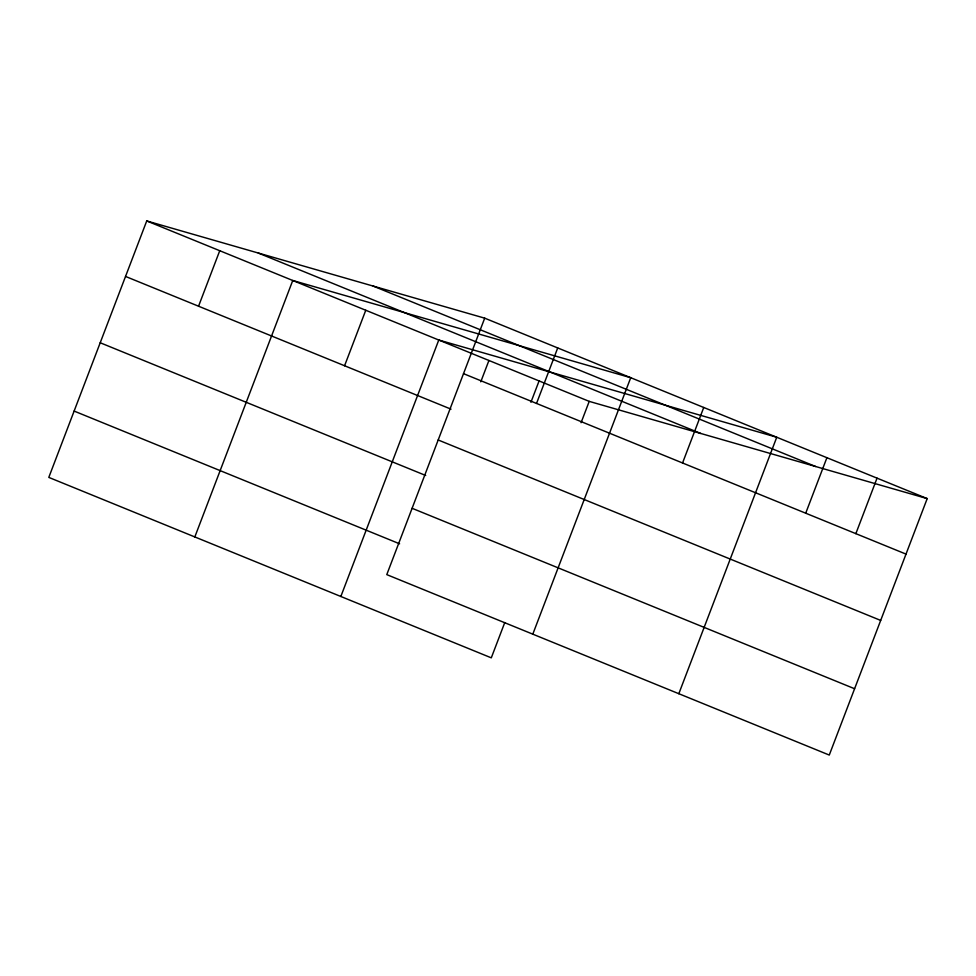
<?xml version="1.0" encoding="UTF-8"?>
<svg xmlns="http://www.w3.org/2000/svg" width="976" height="976" viewBox="0 0 976 976"><rect width="100%" height="100%" fill="white"/><g stroke="black" fill="none" stroke-linecap="round" stroke-linejoin="round"><path stroke-width="1.46" d="M484.706 318.164L386.777 574.62L829.271 755.058L927.2 498.602L484.706 318.164L146.729 220.942L48.8 477.398L491.294 657.836L504.763 622.554M198.555 306.208L219.746 250.71M194.822 536.946L292.751 280.49L630.728 377.712L532.798 634.168M344.577 365.756L365.768 310.258M340.844 596.482L438.773 340.026L776.75 437.248L678.82 693.704M480.778 381.823L488.927 360.473M530.932 402.271L539.081 380.933M536.532 403.43L557.723 347.932M581.074 422.718L589.223 401.38L927.2 498.602M682.553 462.978L703.745 407.48M805.712 513.193L826.904 457.707M855.854 533.652L877.046 478.155M373.174 286.078L815.668 466.516M258.262 253.028L700.756 433.466M146.729 220.942L589.223 401.38M463.515 373.662L906.009 554.1M125.538 276.44L451.022 409.151M438.187 439.981L880.681 620.419M100.211 342.759L425.695 475.471M412.104 508.301L854.598 688.739M74.127 411.079L399.599 543.803"/></g></svg>
